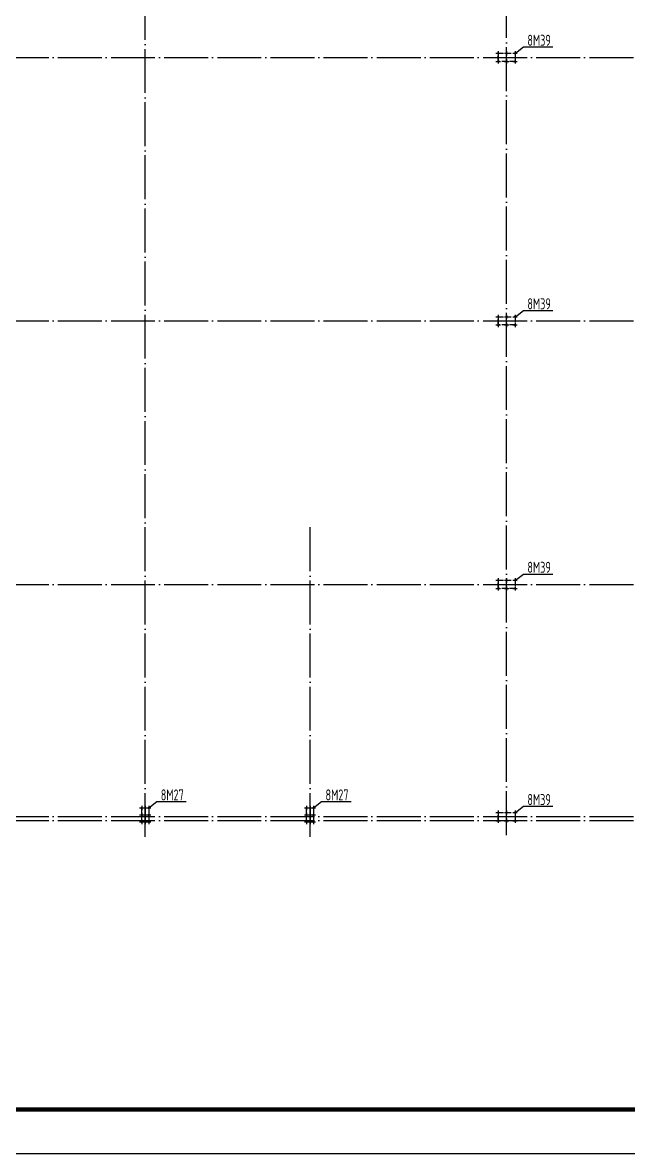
# Model space of a CAD drawing. Extents: x 69728788 to 150676229, y 15322671 to 43663798.
# Drawn here: x 75135164 to 75162744, y 20524503 to 20575995 of the extents above; entities that cross this region are included whole.
import ezdxf

# ---------------------------------------------------------------- set-up
doc = ezdxf.new("R2010")
doc.units = 0
doc.header["$LTSCALE"] = 1000
doc.header["$MEASUREMENT"] = 0
doc.linetypes.add('DASH', pattern=[0.35, 0.25, -0.1])
doc.linetypes.add('DOTE', pattern=[2.42, 2, -0.2, 0.02, -0.2])
for name, color, linetype in [('10', 7, 'CONTINUOUS'), ('DOTE', 251, 'DOTE'), ('PUB_TITLE', 4, 'CONTINUOUS'), ('WALL', 4, 'CONTINUOUS'), ('底线', 250, 'CONTINUOUS')]:
    doc.layers.add(name, color=color, linetype=linetype)
doc.styles.add('TSSD_Rein', font='atssdeng.shx', dxfattribs={"width": 0.7, "bigfont": 'atssdchn.shx'})

msp = doc.modelspace()

# ---------------------------------------------------------------- linework, layer by layer
at = {"layer": '10'}
for p, q in [((75156712.7, 20574598.5), (75156808.7, 20574598.5)), ((75156712.7, 20574598.5), (75156808.7, 20574598.5)), ((75156712.7, 20574598.5), (75156808.7, 20574598.5)), ((75156712.7, 20574598.5), (75156808.7, 20574598.5)), ((75156712.7, 20574413.5), (75156808.7, 20574413.5)), ((75156712.7, 20574413.5), (75156808.7, 20574413.5)), ((75156712.7, 20574413.5), (75156808.7, 20574413.5)), ((75156712.7, 20574413.5), (75156808.7, 20574413.5)), ((75156815.1, 20574693.6), (75156815.1, 20574503.4)), ((75156815.1, 20574693.6), (75156815.1, 20574503.4)), ((75156815.1, 20574693.6), (75156815.1, 20574503.4)), ((75156815.1, 20574693.6), (75156815.1, 20574503.4)), ((75156815.1, 20574508.6), (75156815.1, 20574318.4)), ((75156815.1, 20574323.6), (75156815.1, 20574133.4)), ((75156815.1, 20574323.6), (75156815.1, 20574133.4)), ((75156815.1, 20574323.6), (75156815.1, 20574133.4)), ((75156815.1, 20574323.6), (75156815.1, 20574133.4)), ((75156820.1, 20574598.5), (75156916.1, 20574598.5)), ((75156820.1, 20574413.5), (75156916.1, 20574413.5)), ((75157097.7, 20574598.5), (75157193.7, 20574598.5)), ((75157097.7, 20574598.5), (75157193.7, 20574598.5)), ((75157097.7, 20574598.5), (75157193.7, 20574598.5)), ((75157097.7, 20574598.5), (75157193.7, 20574598.5)), ((75157200.1, 20574693.6), (75157200.1, 20574503.4)), ((75157200.1, 20574693.6), (75157200.1, 20574503.4)), ((75157200.1, 20574693.6), (75157200.1, 20574503.4)), ((75157200.1, 20574693.6), (75157200.1, 20574503.4)), ((75157200.1, 20574323.6), (75157200.1, 20574133.4)), ((75157200.1, 20574323.6), (75157200.1, 20574133.4)), ((75157200.1, 20574323.6), (75157200.1, 20574133.4)), ((75157200.1, 20574323.6), (75157200.1, 20574133.4)), ((75157205.1, 20574598.5), (75157301.1, 20574598.5)), ((75157482.7, 20574598.5), (75157578.7, 20574598.5)), ((75157482.7, 20574598.5), (75157578.7, 20574598.5)), ((75157482.7, 20574598.5), (75157578.7, 20574598.5)), ((75157482.7, 20574598.5), (75157578.7, 20574598.5)), ((75157585.1, 20574693.6), (75157585.1, 20574503.4)), ((75157585.1, 20574693.6), (75157585.1, 20574503.4)), ((75157585.1, 20574693.6), (75157585.1, 20574503.4)), ((75157585.1, 20574693.6), (75157585.1, 20574503.4)), ((75157585.1, 20574323.6), (75157585.1, 20574133.4)), ((75157585.1, 20574323.6), (75157585.1, 20574133.4)), ((75157585.1, 20574323.6), (75157585.1, 20574133.4)), ((75157585.1, 20574323.6), (75157585.1, 20574133.4)), ((75157590.1, 20574598.5), (75157686.1, 20574598.5)), ((75156712.7, 20574228.5), (75156808.7, 20574228.5)), ((75156712.7, 20574228.5), (75156808.7, 20574228.5)), ((75156712.7, 20574228.5), (75156808.7, 20574228.5)), ((75156712.7, 20574228.5), (75156808.7, 20574228.5)), ((75156820.1, 20574228.5), (75156916.1, 20574228.5)), ((75157097.7, 20574228.5), (75157193.7, 20574228.5)), ((75157097.7, 20574228.5), (75157193.7, 20574228.5)), ((75157097.7, 20574228.5), (75157193.7, 20574228.5)), ((75157097.7, 20574228.5), (75157193.7, 20574228.5)), ((75157205.1, 20574228.5), (75157301.1, 20574228.5)), ((75157482.7, 20574228.5), (75157578.7, 20574228.5)), ((75157482.7, 20574228.5), (75157578.7, 20574228.5)), ((75157482.7, 20574228.5), (75157578.7, 20574228.5)), ((75157482.7, 20574228.5), (75157578.7, 20574228.5)), ((75157590.1, 20574228.5), (75157686.1, 20574228.5)), ((75156712.7, 20562598.5), (75156808.7, 20562598.5)), ((75156712.7, 20562598.5), (75156808.7, 20562598.5)), ((75156712.7, 20562598.5), (75156808.7, 20562598.5)), ((75156712.7, 20562598.5), (75156808.7, 20562598.5)), ((75156712.7, 20562413.5), (75156808.7, 20562413.5)), ((75156712.7, 20562413.5), (75156808.7, 20562413.5)), ((75156712.7, 20562413.5), (75156808.7, 20562413.5)), ((75156712.7, 20562413.5), (75156808.7, 20562413.5)), ((75156815.1, 20562693.6), (75156815.1, 20562503.4)), ((75156815.1, 20562693.6), (75156815.1, 20562503.4)), ((75156815.1, 20562693.6), (75156815.1, 20562503.4)), ((75156815.1, 20562693.6), (75156815.1, 20562503.4)), ((75156815.1, 20562508.6), (75156815.1, 20562318.4)), ((75156820.1, 20562598.5), (75156916.1, 20562598.5)), ((75156820.1, 20562413.5), (75156916.1, 20562413.5)), ((75157097.7, 20562598.5), (75157193.7, 20562598.5)), ((75157097.7, 20562598.5), (75157193.7, 20562598.5)), ((75157097.7, 20562598.5), (75157193.7, 20562598.5)), ((75157097.7, 20562598.5), (75157193.7, 20562598.5)), ((75157200.1, 20562693.6), (75157200.1, 20562503.4)), ((75157200.1, 20562693.6), (75157200.1, 20562503.4)), ((75157200.1, 20562693.6), (75157200.1, 20562503.4)), ((75157200.1, 20562693.6), (75157200.1, 20562503.4)), ((75157205.1, 20562598.5), (75157301.1, 20562598.5)), ((75157482.7, 20562598.5), (75157578.7, 20562598.5)), ((75157482.7, 20562598.5), (75157578.7, 20562598.5)), ((75157482.7, 20562598.5), (75157578.7, 20562598.5)), ((75157482.7, 20562598.5), (75157578.7, 20562598.5)), ((75157585.1, 20562693.6), (75157585.1, 20562503.4)), ((75157585.1, 20562693.6), (75157585.1, 20562503.4)), ((75157585.1, 20562693.6), (75157585.1, 20562503.4)), ((75157585.1, 20562693.6), (75157585.1, 20562503.4)), ((75157590.1, 20562598.5), (75157686.1, 20562598.5)), ((75156712.7, 20562228.5), (75156808.7, 20562228.5)), ((75156712.7, 20562228.5), (75156808.7, 20562228.5)), ((75156712.7, 20562228.5), (75156808.7, 20562228.5)), ((75156712.7, 20562228.5), (75156808.7, 20562228.5)), ((75156815.1, 20562323.6), (75156815.1, 20562133.4)), ((75156815.1, 20562323.6), (75156815.1, 20562133.4)), ((75156815.1, 20562323.6), (75156815.1, 20562133.4)), ((75156815.1, 20562323.6), (75156815.1, 20562133.4)), ((75156820.1, 20562228.5), (75156916.1, 20562228.5)), ((75157097.7, 20562228.5), (75157193.7, 20562228.5)), ((75157097.7, 20562228.5), (75157193.7, 20562228.5)), ((75157097.7, 20562228.5), (75157193.7, 20562228.5)), ((75157097.7, 20562228.5), (75157193.7, 20562228.5)), ((75157200.1, 20562323.6), (75157200.1, 20562133.4)), ((75157200.1, 20562323.6), (75157200.1, 20562133.4)), ((75157200.1, 20562323.6), (75157200.1, 20562133.4)), ((75157200.1, 20562323.6), (75157200.1, 20562133.4)), ((75157205.1, 20562228.5), (75157301.1, 20562228.5)), ((75157482.7, 20562228.5), (75157578.7, 20562228.5)), ((75157482.7, 20562228.5), (75157578.7, 20562228.5)), ((75157482.7, 20562228.5), (75157578.7, 20562228.5)), ((75157482.7, 20562228.5), (75157578.7, 20562228.5)), ((75157585.1, 20562323.6), (75157585.1, 20562133.4)), ((75157585.1, 20562323.6), (75157585.1, 20562133.4)), ((75157585.1, 20562323.6), (75157585.1, 20562133.4)), ((75157585.1, 20562323.6), (75157585.1, 20562133.4)), ((75157590.1, 20562228.5), (75157686.1, 20562228.5)), ((75156712.7, 20550598.5), (75156808.7, 20550598.5)), ((75156712.7, 20550598.5), (75156808.7, 20550598.5)), ((75156712.7, 20550598.5), (75156808.7, 20550598.5)), ((75156712.7, 20550598.5), (75156808.7, 20550598.5)), ((75156815.1, 20550693.6), (75156815.1, 20550503.4)), ((75156815.1, 20550693.6), (75156815.1, 20550503.4)), ((75156815.1, 20550693.6), (75156815.1, 20550503.4)), ((75156815.1, 20550693.6), (75156815.1, 20550503.4)), ((75156820.1, 20550598.5), (75156916.1, 20550598.5)), ((75157097.7, 20550598.5), (75157193.7, 20550598.5)), ((75157097.7, 20550598.5), (75157193.7, 20550598.5)), ((75157097.7, 20550598.5), (75157193.7, 20550598.5)), ((75157097.7, 20550598.5), (75157193.7, 20550598.5)), ((75157200.1, 20550693.6), (75157200.1, 20550503.4)), ((75157200.1, 20550693.6), (75157200.1, 20550503.4)), ((75157200.1, 20550693.6), (75157200.1, 20550503.4)), ((75157200.1, 20550693.6), (75157200.1, 20550503.4)), ((75157205.1, 20550598.5), (75157301.1, 20550598.5)), ((75157482.7, 20550598.5), (75157578.7, 20550598.5)), ((75157482.7, 20550598.5), (75157578.7, 20550598.5)), ((75157482.7, 20550598.5), (75157578.7, 20550598.5)), ((75157482.7, 20550598.5), (75157578.7, 20550598.5)), ((75157585.1, 20550693.6), (75157585.1, 20550503.4)), ((75157585.1, 20550693.6), (75157585.1, 20550503.4)), ((75157585.1, 20550693.6), (75157585.1, 20550503.4)), ((75157585.1, 20550693.6), (75157585.1, 20550503.4)), ((75157590.1, 20550598.5), (75157686.1, 20550598.5)), ((75156712.7, 20550413.5), (75156808.7, 20550413.5)), ((75156712.7, 20550413.5), (75156808.7, 20550413.5)), ((75156712.7, 20550413.5), (75156808.7, 20550413.5)), ((75156712.7, 20550413.5), (75156808.7, 20550413.5)), ((75156712.7, 20550228.5), (75156808.7, 20550228.5)), ((75156712.7, 20550228.5), (75156808.7, 20550228.5)), ((75156712.7, 20550228.5), (75156808.7, 20550228.5)), ((75156712.7, 20550228.5), (75156808.7, 20550228.5)), ((75156815.1, 20550508.6), (75156815.1, 20550318.4)), ((75156815.1, 20550323.6), (75156815.1, 20550133.4)), ((75156815.1, 20550323.6), (75156815.1, 20550133.4)), ((75156815.1, 20550323.6), (75156815.1, 20550133.4)), ((75156815.1, 20550323.6), (75156815.1, 20550133.4)), ((75156820.1, 20550413.5), (75156916.1, 20550413.5)), ((75156820.1, 20550228.5), (75156916.1, 20550228.5)), ((75157097.7, 20550228.5), (75157193.7, 20550228.5)), ((75157097.7, 20550228.5), (75157193.7, 20550228.5)), ((75157097.7, 20550228.5), (75157193.7, 20550228.5)), ((75157097.7, 20550228.5), (75157193.7, 20550228.5)), ((75157200.1, 20550323.6), (75157200.1, 20550133.4)), ((75157200.1, 20550323.6), (75157200.1, 20550133.4)), ((75157200.1, 20550323.6), (75157200.1, 20550133.4)), ((75157200.1, 20550323.6), (75157200.1, 20550133.4)), ((75157205.1, 20550228.5), (75157301.1, 20550228.5)), ((75157482.7, 20550228.5), (75157578.7, 20550228.5)), ((75157482.7, 20550228.5), (75157578.7, 20550228.5)), ((75157482.7, 20550228.5), (75157578.7, 20550228.5)), ((75157482.7, 20550228.5), (75157578.7, 20550228.5)), ((75157585.1, 20550323.6), (75157585.1, 20550133.4)), ((75157585.1, 20550323.6), (75157585.1, 20550133.4)), ((75157585.1, 20550323.6), (75157585.1, 20550133.4)), ((75157585.1, 20550323.6), (75157585.1, 20550133.4)), ((75157590.1, 20550228.5), (75157686.1, 20550228.5)), ((75140595.5, 20540328.6), (75140595.5, 20540138.4)), ((75140595.5, 20540328.6), (75140595.5, 20540138.4)), ((75140595.5, 20540328.6), (75140595.5, 20540138.4)), ((75140595.5, 20540328.6), (75140595.5, 20540138.4)), ((75140750.5, 20540328.6), (75140750.5, 20540138.4)), ((75140750.5, 20540328.6), (75140750.5, 20540138.4)), ((75140750.5, 20540328.6), (75140750.5, 20540138.4)), ((75140750.5, 20540328.6), (75140750.5, 20540138.4)), ((75140905.5, 20540328.6), (75140905.5, 20540138.4)), ((75140905.5, 20540328.6), (75140905.5, 20540138.4)), ((75140905.5, 20540328.6), (75140905.5, 20540138.4)), ((75140905.5, 20540328.6), (75140905.5, 20540138.4)), ((75148095.5, 20540328.6), (75148095.5, 20540138.4)), ((75148095.5, 20540328.6), (75148095.5, 20540138.4)), ((75148095.5, 20540328.6), (75148095.5, 20540138.4)), ((75148095.5, 20540328.6), (75148095.5, 20540138.4)), ((75148250.5, 20540328.6), (75148250.5, 20540138.4)), ((75148250.5, 20540328.6), (75148250.5, 20540138.4)), ((75148250.5, 20540328.6), (75148250.5, 20540138.4)), ((75148250.5, 20540328.6), (75148250.5, 20540138.4)), ((75148405.5, 20540328.6), (75148405.5, 20540138.4)), ((75148405.5, 20540328.6), (75148405.5, 20540138.4)), ((75148405.5, 20540328.6), (75148405.5, 20540138.4)), ((75148405.5, 20540328.6), (75148405.5, 20540138.4)), ((75140493.1, 20540233.5), (75140589.1, 20540233.5)), ((75140493.1, 20540233.5), (75140589.1, 20540233.5)), ((75140493.1, 20540233.5), (75140589.1, 20540233.5)), ((75140493.1, 20540233.5), (75140589.1, 20540233.5)), ((75140493.1, 20539913.5), (75140589.1, 20539913.5)), ((75140493.1, 20539913.5), (75140589.1, 20539913.5)), ((75140493.1, 20539913.5), (75140589.1, 20539913.5)), ((75140493.1, 20539913.5), (75140589.1, 20539913.5)), ((75140595.5, 20540008.6), (75140595.5, 20539818.4)), ((75140595.5, 20540008.6), (75140595.5, 20539818.4)), ((75140595.5, 20540008.6), (75140595.5, 20539818.4)), ((75140595.5, 20540008.6), (75140595.5, 20539818.4)), ((75140600.5, 20540233.5), (75140701.5, 20540233.5)), ((75140600.5, 20539913.5), (75140701.5, 20539913.5)), ((75140643.1, 20540233.5), (75140744.1, 20540233.5)), ((75140643.1, 20540233.5), (75140744.1, 20540233.5)), ((75140643.1, 20540233.5), (75140744.1, 20540233.5)), ((75140643.1, 20540233.5), (75140744.1, 20540233.5)), ((75140755.5, 20540233.5), (75140856.5, 20540233.5)), ((75140798.1, 20540233.5), (75140899.1, 20540233.5)), ((75140798.1, 20540233.5), (75140899.1, 20540233.5)), ((75140798.1, 20540233.5), (75140899.1, 20540233.5)), ((75140798.1, 20540233.5), (75140899.1, 20540233.5)), ((75140798.1, 20539913.5), (75140899.1, 20539913.5)), ((75140798.1, 20539913.5), (75140899.1, 20539913.5)), ((75140798.1, 20539913.5), (75140899.1, 20539913.5)), ((75140798.1, 20539913.5), (75140899.1, 20539913.5)), ((75140905.5, 20540008.6), (75140905.5, 20539818.4)), ((75140905.5, 20540008.6), (75140905.5, 20539818.4)), ((75140905.5, 20540008.6), (75140905.5, 20539818.4)), ((75140905.5, 20540008.6), (75140905.5, 20539818.4)), ((75140910.5, 20540233.5), (75141006.5, 20540233.5)), ((75140910.5, 20539913.5), (75141006.5, 20539913.5)), ((75147993.1, 20540233.5), (75148089.1, 20540233.5)), ((75147993.1, 20540233.5), (75148089.1, 20540233.5)), ((75147993.1, 20540233.5), (75148089.1, 20540233.5)), ((75147993.1, 20540233.5), (75148089.1, 20540233.5)), ((75147993.1, 20539913.5), (75148089.1, 20539913.5)), ((75147993.1, 20539913.5), (75148089.1, 20539913.5)), ((75147993.1, 20539913.5), (75148089.1, 20539913.5)), ((75147993.1, 20539913.5), (75148089.1, 20539913.5)), ((75148095.5, 20540008.6), (75148095.5, 20539818.4)), ((75148095.5, 20540008.6), (75148095.5, 20539818.4)), ((75148095.5, 20540008.6), (75148095.5, 20539818.4)), ((75148095.5, 20540008.6), (75148095.5, 20539818.4)), ((75148100.5, 20540233.5), (75148201.5, 20540233.5)), ((75148100.5, 20539913.5), (75148201.5, 20539913.5)), ((75148143.1, 20540233.5), (75148244.1, 20540233.5)), ((75148143.1, 20540233.5), (75148244.1, 20540233.5)), ((75148143.1, 20540233.5), (75148244.1, 20540233.5)), ((75148143.1, 20540233.5), (75148244.1, 20540233.5)), ((75148255.5, 20540233.5), (75148356.5, 20540233.5)), ((75148298.1, 20540233.5), (75148399.1, 20540233.5)), ((75148298.1, 20540233.5), (75148399.1, 20540233.5)), ((75148298.1, 20540233.5), (75148399.1, 20540233.5)), ((75148298.1, 20540233.5), (75148399.1, 20540233.5)), ((75148298.1, 20539913.5), (75148399.1, 20539913.5)), ((75148298.1, 20539913.5), (75148399.1, 20539913.5)), ((75148298.1, 20539913.5), (75148399.1, 20539913.5)), ((75148298.1, 20539913.5), (75148399.1, 20539913.5)), ((75148405.5, 20540008.6), (75148405.5, 20539818.4)), ((75148405.5, 20540008.6), (75148405.5, 20539818.4)), ((75148405.5, 20540008.6), (75148405.5, 20539818.4)), ((75148405.5, 20540008.6), (75148405.5, 20539818.4)), ((75148410.5, 20540233.5), (75148506.5, 20540233.5)), ((75148410.5, 20539913.5), (75148506.5, 20539913.5)), ((75156712.7, 20540023.5), (75156808.7, 20540023.5)), ((75156712.7, 20540023.5), (75156808.7, 20540023.5)), ((75156712.7, 20540023.5), (75156808.7, 20540023.5)), ((75156712.7, 20540023.5), (75156808.7, 20540023.5)), ((75156712.7, 20539838.5), (75156808.7, 20539838.5)), ((75156712.7, 20539838.5), (75156808.7, 20539838.5)), ((75156712.7, 20539838.5), (75156808.7, 20539838.5)), ((75156712.7, 20539838.5), (75156808.7, 20539838.5)), ((75156815.1, 20540118.6), (75156815.1, 20539928.4)), ((75156815.1, 20540118.6), (75156815.1, 20539928.4)), ((75156815.1, 20540118.6), (75156815.1, 20539928.4)), ((75156815.1, 20540118.6), (75156815.1, 20539928.4)), ((75156815.1, 20539933.6), (75156815.1, 20539743.4)), ((75156815.1, 20539748.6), (75156815.1, 20539558.4)), ((75156815.1, 20539748.6), (75156815.1, 20539558.4)), ((75156815.1, 20539748.6), (75156815.1, 20539558.4)), ((75156815.1, 20539748.6), (75156815.1, 20539558.4)), ((75156820.1, 20540023.5), (75156916.1, 20540023.5)), ((75156820.1, 20539838.5), (75156916.1, 20539838.5)), ((75157097.7, 20540023.5), (75157193.7, 20540023.5)), ((75157097.7, 20540023.5), (75157193.7, 20540023.5)), ((75157097.7, 20540023.5), (75157193.7, 20540023.5)), ((75157097.7, 20540023.5), (75157193.7, 20540023.5)), ((75157200.1, 20540118.6), (75157200.1, 20539928.4)), ((75157200.1, 20540118.6), (75157200.1, 20539928.4)), ((75157200.1, 20540118.6), (75157200.1, 20539928.4)), ((75157200.1, 20540118.6), (75157200.1, 20539928.4)), ((75157200.1, 20539748.6), (75157200.1, 20539558.4)), ((75157200.1, 20539748.6), (75157200.1, 20539558.4)), ((75157200.1, 20539748.6), (75157200.1, 20539558.4)), ((75157200.1, 20539748.6), (75157200.1, 20539558.4)), ((75157205.1, 20540023.5), (75157301.1, 20540023.5)), ((75157482.7, 20540023.5), (75157578.7, 20540023.5)), ((75157482.7, 20540023.5), (75157578.7, 20540023.5)), ((75157482.7, 20540023.5), (75157578.7, 20540023.5)), ((75157482.7, 20540023.5), (75157578.7, 20540023.5)), ((75157585.1, 20540118.6), (75157585.1, 20539928.4)), ((75157585.1, 20540118.6), (75157585.1, 20539928.4)), ((75157585.1, 20540118.6), (75157585.1, 20539928.4)), ((75157585.1, 20540118.6), (75157585.1, 20539928.4)), ((75157585.1, 20539748.6), (75157585.1, 20539558.4)), ((75157585.1, 20539748.6), (75157585.1, 20539558.4)), ((75157585.1, 20539748.6), (75157585.1, 20539558.4)), ((75157585.1, 20539748.6), (75157585.1, 20539558.4)), ((75157590.1, 20540023.5), (75157686.1, 20540023.5)), ((75140493.1, 20539593.5), (75140589.1, 20539593.5)), ((75140493.1, 20539593.5), (75140589.1, 20539593.5)), ((75140493.1, 20539593.5), (75140589.1, 20539593.5)), ((75140493.1, 20539593.5), (75140589.1, 20539593.5)), ((75140595.5, 20539688.6), (75140595.5, 20539498.4)), ((75140595.5, 20539688.6), (75140595.5, 20539498.4)), ((75140595.5, 20539688.6), (75140595.5, 20539498.4)), ((75140595.5, 20539688.6), (75140595.5, 20539498.4)), ((75140600.5, 20539593.5), (75140701.5, 20539593.5)), ((75140643.1, 20539593.5), (75140744.1, 20539593.5)), ((75140643.1, 20539593.5), (75140744.1, 20539593.5)), ((75140643.1, 20539593.5), (75140744.1, 20539593.5)), ((75140643.1, 20539593.5), (75140744.1, 20539593.5)), ((75140750.5, 20539688.6), (75140750.5, 20539498.4)), ((75140750.5, 20539688.6), (75140750.5, 20539498.4)), ((75140750.5, 20539688.6), (75140750.5, 20539498.4)), ((75140750.5, 20539688.6), (75140750.5, 20539498.4)), ((75140755.5, 20539593.5), (75140856.5, 20539593.5)), ((75140798.1, 20539593.5), (75140899.1, 20539593.5)), ((75140798.1, 20539593.5), (75140899.1, 20539593.5)), ((75140798.1, 20539593.5), (75140899.1, 20539593.5)), ((75140798.1, 20539593.5), (75140899.1, 20539593.5)), ((75140905.5, 20539688.6), (75140905.5, 20539498.4)), ((75140905.5, 20539688.6), (75140905.5, 20539498.4)), ((75140905.5, 20539688.6), (75140905.5, 20539498.4)), ((75140905.5, 20539688.6), (75140905.5, 20539498.4)), ((75140910.5, 20539593.5), (75141006.5, 20539593.5)), ((75147993.1, 20539593.5), (75148089.1, 20539593.5)), ((75147993.1, 20539593.5), (75148089.1, 20539593.5)), ((75147993.1, 20539593.5), (75148089.1, 20539593.5)), ((75147993.1, 20539593.5), (75148089.1, 20539593.5)), ((75148095.5, 20539688.6), (75148095.5, 20539498.4)), ((75148095.5, 20539688.6), (75148095.5, 20539498.4)), ((75148095.5, 20539688.6), (75148095.5, 20539498.4)), ((75148095.5, 20539688.6), (75148095.5, 20539498.4)), ((75148100.5, 20539593.5), (75148201.5, 20539593.5)), ((75148143.1, 20539593.5), (75148244.1, 20539593.5)), ((75148143.1, 20539593.5), (75148244.1, 20539593.5)), ((75148143.1, 20539593.5), (75148244.1, 20539593.5)), ((75148143.1, 20539593.5), (75148244.1, 20539593.5)), ((75148250.5, 20539688.6), (75148250.5, 20539498.4)), ((75148250.5, 20539688.6), (75148250.5, 20539498.4)), ((75148250.5, 20539688.6), (75148250.5, 20539498.4)), ((75148250.5, 20539688.6), (75148250.5, 20539498.4)), ((75148255.5, 20539593.5), (75148356.5, 20539593.5)), ((75148298.1, 20539593.5), (75148399.1, 20539593.5)), ((75148298.1, 20539593.5), (75148399.1, 20539593.5)), ((75148298.1, 20539593.5), (75148399.1, 20539593.5)), ((75148298.1, 20539593.5), (75148399.1, 20539593.5)), ((75148405.5, 20539688.6), (75148405.5, 20539498.4)), ((75148405.5, 20539688.6), (75148405.5, 20539498.4)), ((75148405.5, 20539688.6), (75148405.5, 20539498.4)), ((75148405.5, 20539688.6), (75148405.5, 20539498.4)), ((75148410.5, 20539593.5), (75148506.5, 20539593.5)), ((75156712.7, 20539653.5), (75156808.7, 20539653.5)), ((75156712.7, 20539653.5), (75156808.7, 20539653.5)), ((75156712.7, 20539653.5), (75156808.7, 20539653.5)), ((75156712.7, 20539653.5), (75156808.7, 20539653.5)), ((75156820.1, 20539653.5), (75156916.1, 20539653.5)), ((75157097.7, 20539653.5), (75157193.7, 20539653.5)), ((75157097.7, 20539653.5), (75157193.7, 20539653.5)), ((75157097.7, 20539653.5), (75157193.7, 20539653.5)), ((75157097.7, 20539653.5), (75157193.7, 20539653.5)), ((75157205.1, 20539653.5), (75157301.1, 20539653.5)), ((75157482.7, 20539653.5), (75157578.7, 20539653.5)), ((75157482.7, 20539653.5), (75157578.7, 20539653.5)), ((75157482.7, 20539653.5), (75157578.7, 20539653.5)), ((75157482.7, 20539653.5), (75157578.7, 20539653.5)), ((75157590.1, 20539653.5), (75157686.1, 20539653.5))]:
    msp.add_line(p, q, dxfattribs=at)
at = {"layer": '10', "const_width": 51.2}
for points in [[(75156815.1, 20574572.9, 1), (75156815.1, 20574624.1, 1), (75156815.1, 20574572.9)], [(75156815.1, 20574572.9, 1), (75156815.1, 20574624.1, 1), (75156815.1, 20574572.9)], [(75156815.1, 20574572.9, 1), (75156815.1, 20574624.1, 1), (75156815.1, 20574572.9)], [(75156815.1, 20574572.9, 1), (75156815.1, 20574624.1, 1), (75156815.1, 20574572.9)], [(75156815.1, 20574387.9, 1), (75156815.1, 20574439.1, 1), (75156815.1, 20574387.9)], [(75156815.1, 20574387.9, 1), (75156815.1, 20574439.1, 1), (75156815.1, 20574387.9)], [(75156815.1, 20574387.9, 1), (75156815.1, 20574439.1, 1), (75156815.1, 20574387.9)], [(75156815.1, 20574387.9, 1), (75156815.1, 20574439.1, 1), (75156815.1, 20574387.9)], [(75156815.1, 20574202.9, 1), (75156815.1, 20574254.1, 1), (75156815.1, 20574202.9)], [(75156815.1, 20574202.9, 1), (75156815.1, 20574254.1, 1), (75156815.1, 20574202.9)], [(75156815.1, 20574202.9, 1), (75156815.1, 20574254.1, 1), (75156815.1, 20574202.9)], [(75156815.1, 20574202.9, 1), (75156815.1, 20574254.1, 1), (75156815.1, 20574202.9)], [(75157200.1, 20574572.9, 1), (75157200.1, 20574624.1, 1), (75157200.1, 20574572.9)], [(75157200.1, 20574572.9, 1), (75157200.1, 20574624.1, 1), (75157200.1, 20574572.9)], [(75157200.1, 20574572.9, 1), (75157200.1, 20574624.1, 1), (75157200.1, 20574572.9)], [(75157200.1, 20574572.9, 1), (75157200.1, 20574624.1, 1), (75157200.1, 20574572.9)], [(75157200.1, 20574202.9, 1), (75157200.1, 20574254.1, 1), (75157200.1, 20574202.9)], [(75157200.1, 20574202.9, 1), (75157200.1, 20574254.1, 1), (75157200.1, 20574202.9)], [(75157200.1, 20574202.9, 1), (75157200.1, 20574254.1, 1), (75157200.1, 20574202.9)], [(75157200.1, 20574202.9, 1), (75157200.1, 20574254.1, 1), (75157200.1, 20574202.9)], [(75157585.1, 20574572.9, 1), (75157585.1, 20574624.1, 1), (75157585.1, 20574572.9)], [(75157585.1, 20574572.9, 1), (75157585.1, 20574624.1, 1), (75157585.1, 20574572.9)], [(75157585.1, 20574572.9, 1), (75157585.1, 20574624.1, 1), (75157585.1, 20574572.9)], [(75157585.1, 20574572.9, 1), (75157585.1, 20574624.1, 1), (75157585.1, 20574572.9)], [(75157585.1, 20574202.9, 1), (75157585.1, 20574254.1, 1), (75157585.1, 20574202.9)], [(75157585.1, 20574202.9, 1), (75157585.1, 20574254.1, 1), (75157585.1, 20574202.9)], [(75157585.1, 20574202.9, 1), (75157585.1, 20574254.1, 1), (75157585.1, 20574202.9)], [(75157585.1, 20574202.9, 1), (75157585.1, 20574254.1, 1), (75157585.1, 20574202.9)], [(75156815.1, 20562572.9, 1), (75156815.1, 20562624.1, 1), (75156815.1, 20562572.9)], [(75156815.1, 20562572.9, 1), (75156815.1, 20562624.1, 1), (75156815.1, 20562572.9)], [(75156815.1, 20562572.9, 1), (75156815.1, 20562624.1, 1), (75156815.1, 20562572.9)], [(75156815.1, 20562572.9, 1), (75156815.1, 20562624.1, 1), (75156815.1, 20562572.9)], [(75156815.1, 20562387.9, 1), (75156815.1, 20562439.1, 1), (75156815.1, 20562387.9)], [(75156815.1, 20562387.9, 1), (75156815.1, 20562439.1, 1), (75156815.1, 20562387.9)], [(75156815.1, 20562387.9, 1), (75156815.1, 20562439.1, 1), (75156815.1, 20562387.9)], [(75156815.1, 20562387.9, 1), (75156815.1, 20562439.1, 1), (75156815.1, 20562387.9)], [(75157200.1, 20562572.9, 1), (75157200.1, 20562624.1, 1), (75157200.1, 20562572.9)], [(75157200.1, 20562572.9, 1), (75157200.1, 20562624.1, 1), (75157200.1, 20562572.9)], [(75157200.1, 20562572.9, 1), (75157200.1, 20562624.1, 1), (75157200.1, 20562572.9)], [(75157200.1, 20562572.9, 1), (75157200.1, 20562624.1, 1), (75157200.1, 20562572.9)], [(75157585.1, 20562572.9, 1), (75157585.1, 20562624.1, 1), (75157585.1, 20562572.9)], [(75157585.1, 20562572.9, 1), (75157585.1, 20562624.1, 1), (75157585.1, 20562572.9)], [(75157585.1, 20562572.9, 1), (75157585.1, 20562624.1, 1), (75157585.1, 20562572.9)], [(75157585.1, 20562572.9, 1), (75157585.1, 20562624.1, 1), (75157585.1, 20562572.9)], [(75156815.1, 20562202.9, 1), (75156815.1, 20562254.1, 1), (75156815.1, 20562202.9)], [(75156815.1, 20562202.9, 1), (75156815.1, 20562254.1, 1), (75156815.1, 20562202.9)], [(75156815.1, 20562202.9, 1), (75156815.1, 20562254.1, 1), (75156815.1, 20562202.9)], [(75156815.1, 20562202.9, 1), (75156815.1, 20562254.1, 1), (75156815.1, 20562202.9)], [(75157200.1, 20562202.9, 1), (75157200.1, 20562254.1, 1), (75157200.1, 20562202.9)], [(75157200.1, 20562202.9, 1), (75157200.1, 20562254.1, 1), (75157200.1, 20562202.9)], [(75157200.1, 20562202.9, 1), (75157200.1, 20562254.1, 1), (75157200.1, 20562202.9)], [(75157200.1, 20562202.9, 1), (75157200.1, 20562254.1, 1), (75157200.1, 20562202.9)], [(75157585.1, 20562202.9, 1), (75157585.1, 20562254.1, 1), (75157585.1, 20562202.9)], [(75157585.1, 20562202.9, 1), (75157585.1, 20562254.1, 1), (75157585.1, 20562202.9)], [(75157585.1, 20562202.9, 1), (75157585.1, 20562254.1, 1), (75157585.1, 20562202.9)], [(75157585.1, 20562202.9, 1), (75157585.1, 20562254.1, 1), (75157585.1, 20562202.9)], [(75156815.1, 20550572.9, 1), (75156815.1, 20550624.1, 1), (75156815.1, 20550572.9)], [(75156815.1, 20550572.9, 1), (75156815.1, 20550624.1, 1), (75156815.1, 20550572.9)], [(75156815.1, 20550572.9, 1), (75156815.1, 20550624.1, 1), (75156815.1, 20550572.9)], [(75156815.1, 20550572.9, 1), (75156815.1, 20550624.1, 1), (75156815.1, 20550572.9)], [(75157200.1, 20550572.9, 1), (75157200.1, 20550624.1, 1), (75157200.1, 20550572.9)], [(75157200.1, 20550572.9, 1), (75157200.1, 20550624.1, 1), (75157200.1, 20550572.9)], [(75157200.1, 20550572.9, 1), (75157200.1, 20550624.1, 1), (75157200.1, 20550572.9)], [(75157200.1, 20550572.9, 1), (75157200.1, 20550624.1, 1), (75157200.1, 20550572.9)], [(75157585.1, 20550572.9, 1), (75157585.1, 20550624.1, 1), (75157585.1, 20550572.9)], [(75157585.1, 20550572.9, 1), (75157585.1, 20550624.1, 1), (75157585.1, 20550572.9)], [(75157585.1, 20550572.9, 1), (75157585.1, 20550624.1, 1), (75157585.1, 20550572.9)], [(75157585.1, 20550572.9, 1), (75157585.1, 20550624.1, 1), (75157585.1, 20550572.9)], [(75156815.1, 20550387.9, 1), (75156815.1, 20550439.1, 1), (75156815.1, 20550387.9)], [(75156815.1, 20550387.9, 1), (75156815.1, 20550439.1, 1), (75156815.1, 20550387.9)], [(75156815.1, 20550387.9, 1), (75156815.1, 20550439.1, 1), (75156815.1, 20550387.9)], [(75156815.1, 20550387.9, 1), (75156815.1, 20550439.1, 1), (75156815.1, 20550387.9)], [(75156815.1, 20550202.9, 1), (75156815.1, 20550254.1, 1), (75156815.1, 20550202.9)], [(75156815.1, 20550202.9, 1), (75156815.1, 20550254.1, 1), (75156815.1, 20550202.9)], [(75156815.1, 20550202.9, 1), (75156815.1, 20550254.1, 1), (75156815.1, 20550202.9)], [(75156815.1, 20550202.9, 1), (75156815.1, 20550254.1, 1), (75156815.1, 20550202.9)], [(75157200.1, 20550202.9, 1), (75157200.1, 20550254.1, 1), (75157200.1, 20550202.9)], [(75157200.1, 20550202.9, 1), (75157200.1, 20550254.1, 1), (75157200.1, 20550202.9)], [(75157200.1, 20550202.9, 1), (75157200.1, 20550254.1, 1), (75157200.1, 20550202.9)], [(75157200.1, 20550202.9, 1), (75157200.1, 20550254.1, 1), (75157200.1, 20550202.9)], [(75157585.1, 20550202.9, 1), (75157585.1, 20550254.1, 1), (75157585.1, 20550202.9)], [(75157585.1, 20550202.9, 1), (75157585.1, 20550254.1, 1), (75157585.1, 20550202.9)], [(75157585.1, 20550202.9, 1), (75157585.1, 20550254.1, 1), (75157585.1, 20550202.9)], [(75157585.1, 20550202.9, 1), (75157585.1, 20550254.1, 1), (75157585.1, 20550202.9)], [(75140595.5, 20540207.9, 1), (75140595.5, 20540259.1, 1), (75140595.5, 20540207.9)], [(75140595.5, 20540207.9, 1), (75140595.5, 20540259.1, 1), (75140595.5, 20540207.9)], [(75140595.5, 20540207.9, 1), (75140595.5, 20540259.1, 1), (75140595.5, 20540207.9)], [(75140595.5, 20540207.9, 1), (75140595.5, 20540259.1, 1), (75140595.5, 20540207.9)], [(75140750.5, 20540207.9, 1), (75140750.5, 20540259.1, 1), (75140750.5, 20540207.9)], [(75140750.5, 20540207.9, 1), (75140750.5, 20540259.1, 1), (75140750.5, 20540207.9)], [(75140750.5, 20540207.9, 1), (75140750.5, 20540259.1, 1), (75140750.5, 20540207.9)], [(75140750.5, 20540207.9, 1), (75140750.5, 20540259.1, 1), (75140750.5, 20540207.9)], [(75140905.5, 20540207.9, 1), (75140905.5, 20540259.1, 1), (75140905.5, 20540207.9)], [(75140905.5, 20540207.9, 1), (75140905.5, 20540259.1, 1), (75140905.5, 20540207.9)], [(75140905.5, 20540207.9, 1), (75140905.5, 20540259.1, 1), (75140905.5, 20540207.9)], [(75140905.5, 20540207.9, 1), (75140905.5, 20540259.1, 1), (75140905.5, 20540207.9)], [(75148095.5, 20540207.9, 1), (75148095.5, 20540259.1, 1), (75148095.5, 20540207.9)], [(75148095.5, 20540207.9, 1), (75148095.5, 20540259.1, 1), (75148095.5, 20540207.9)], [(75148095.5, 20540207.9, 1), (75148095.5, 20540259.1, 1), (75148095.5, 20540207.9)], [(75148095.5, 20540207.9, 1), (75148095.5, 20540259.1, 1), (75148095.5, 20540207.9)], [(75148250.5, 20540207.9, 1), (75148250.5, 20540259.1, 1), (75148250.5, 20540207.9)], [(75148250.5, 20540207.9, 1), (75148250.5, 20540259.1, 1), (75148250.5, 20540207.9)], [(75148250.5, 20540207.9, 1), (75148250.5, 20540259.1, 1), (75148250.5, 20540207.9)], [(75148250.5, 20540207.9, 1), (75148250.5, 20540259.1, 1), (75148250.5, 20540207.9)], [(75148405.5, 20540207.9, 1), (75148405.5, 20540259.1, 1), (75148405.5, 20540207.9)], [(75148405.5, 20540207.9, 1), (75148405.5, 20540259.1, 1), (75148405.5, 20540207.9)], [(75148405.5, 20540207.9, 1), (75148405.5, 20540259.1, 1), (75148405.5, 20540207.9)], [(75148405.5, 20540207.9, 1), (75148405.5, 20540259.1, 1), (75148405.5, 20540207.9)], [(75140595.5, 20539887.9, 1), (75140595.5, 20539939.1, 1), (75140595.5, 20539887.9)], [(75140595.5, 20539887.9, 1), (75140595.5, 20539939.1, 1), (75140595.5, 20539887.9)], [(75140595.5, 20539887.9, 1), (75140595.5, 20539939.1, 1), (75140595.5, 20539887.9)], [(75140595.5, 20539887.9, 1), (75140595.5, 20539939.1, 1), (75140595.5, 20539887.9)], [(75140905.5, 20539887.9, 1), (75140905.5, 20539939.1, 1), (75140905.5, 20539887.9)], [(75140905.5, 20539887.9, 1), (75140905.5, 20539939.1, 1), (75140905.5, 20539887.9)], [(75140905.5, 20539887.9, 1), (75140905.5, 20539939.1, 1), (75140905.5, 20539887.9)], [(75140905.5, 20539887.9, 1), (75140905.5, 20539939.1, 1), (75140905.5, 20539887.9)], [(75148095.5, 20539887.9, 1), (75148095.5, 20539939.1, 1), (75148095.5, 20539887.9)], [(75148095.5, 20539887.9, 1), (75148095.5, 20539939.1, 1), (75148095.5, 20539887.9)], [(75148095.5, 20539887.9, 1), (75148095.5, 20539939.1, 1), (75148095.5, 20539887.9)], [(75148095.5, 20539887.9, 1), (75148095.5, 20539939.1, 1), (75148095.5, 20539887.9)], [(75148405.5, 20539887.9, 1), (75148405.5, 20539939.1, 1), (75148405.5, 20539887.9)], [(75148405.5, 20539887.9, 1), (75148405.5, 20539939.1, 1), (75148405.5, 20539887.9)], [(75148405.5, 20539887.9, 1), (75148405.5, 20539939.1, 1), (75148405.5, 20539887.9)], [(75148405.5, 20539887.9, 1), (75148405.5, 20539939.1, 1), (75148405.5, 20539887.9)], [(75156815.1, 20539997.9, 1), (75156815.1, 20540049.1, 1), (75156815.1, 20539997.9)], [(75156815.1, 20539997.9, 1), (75156815.1, 20540049.1, 1), (75156815.1, 20539997.9)], [(75156815.1, 20539997.9, 1), (75156815.1, 20540049.1, 1), (75156815.1, 20539997.9)], [(75156815.1, 20539997.9, 1), (75156815.1, 20540049.1, 1), (75156815.1, 20539997.9)], [(75156815.1, 20539812.9, 1), (75156815.1, 20539864.1, 1), (75156815.1, 20539812.9)], [(75156815.1, 20539812.9, 1), (75156815.1, 20539864.1, 1), (75156815.1, 20539812.9)], [(75156815.1, 20539812.9, 1), (75156815.1, 20539864.1, 1), (75156815.1, 20539812.9)], [(75156815.1, 20539812.9, 1), (75156815.1, 20539864.1, 1), (75156815.1, 20539812.9)], [(75157200.1, 20539997.9, 1), (75157200.1, 20540049.1, 1), (75157200.1, 20539997.9)], [(75157200.1, 20539997.9, 1), (75157200.1, 20540049.1, 1), (75157200.1, 20539997.9)], [(75157200.1, 20539997.9, 1), (75157200.1, 20540049.1, 1), (75157200.1, 20539997.9)], [(75157200.1, 20539997.9, 1), (75157200.1, 20540049.1, 1), (75157200.1, 20539997.9)], [(75157585.1, 20539997.9, 1), (75157585.1, 20540049.1, 1), (75157585.1, 20539997.9)], [(75157585.1, 20539997.9, 1), (75157585.1, 20540049.1, 1), (75157585.1, 20539997.9)], [(75157585.1, 20539997.9, 1), (75157585.1, 20540049.1, 1), (75157585.1, 20539997.9)], [(75157585.1, 20539997.9, 1), (75157585.1, 20540049.1, 1), (75157585.1, 20539997.9)], [(75140595.5, 20539567.9, 1), (75140595.5, 20539619.1, 1), (75140595.5, 20539567.9)], [(75140595.5, 20539567.9, 1), (75140595.5, 20539619.1, 1), (75140595.5, 20539567.9)], [(75140595.5, 20539567.9, 1), (75140595.5, 20539619.1, 1), (75140595.5, 20539567.9)], [(75140595.5, 20539567.9, 1), (75140595.5, 20539619.1, 1), (75140595.5, 20539567.9)], [(75140750.5, 20539567.9, 1), (75140750.5, 20539619.1, 1), (75140750.5, 20539567.9)], [(75140750.5, 20539567.9, 1), (75140750.5, 20539619.1, 1), (75140750.5, 20539567.9)], [(75140750.5, 20539567.9, 1), (75140750.5, 20539619.1, 1), (75140750.5, 20539567.9)], [(75140750.5, 20539567.9, 1), (75140750.5, 20539619.1, 1), (75140750.5, 20539567.9)], [(75140905.5, 20539567.9, 1), (75140905.5, 20539619.1, 1), (75140905.5, 20539567.9)], [(75140905.5, 20539567.9, 1), (75140905.5, 20539619.1, 1), (75140905.5, 20539567.9)], [(75140905.5, 20539567.9, 1), (75140905.5, 20539619.1, 1), (75140905.5, 20539567.9)], [(75140905.5, 20539567.9, 1), (75140905.5, 20539619.1, 1), (75140905.5, 20539567.9)], [(75148095.5, 20539567.9, 1), (75148095.5, 20539619.1, 1), (75148095.5, 20539567.9)], [(75148095.5, 20539567.9, 1), (75148095.5, 20539619.1, 1), (75148095.5, 20539567.9)], [(75148095.5, 20539567.9, 1), (75148095.5, 20539619.1, 1), (75148095.5, 20539567.9)], [(75148095.5, 20539567.9, 1), (75148095.5, 20539619.1, 1), (75148095.5, 20539567.9)], [(75148250.5, 20539567.9, 1), (75148250.5, 20539619.1, 1), (75148250.5, 20539567.9)], [(75148250.5, 20539567.9, 1), (75148250.5, 20539619.1, 1), (75148250.5, 20539567.9)], [(75148250.5, 20539567.9, 1), (75148250.5, 20539619.1, 1), (75148250.5, 20539567.9)], [(75148250.5, 20539567.9, 1), (75148250.5, 20539619.1, 1), (75148250.5, 20539567.9)], [(75148405.5, 20539567.9, 1), (75148405.5, 20539619.1, 1), (75148405.5, 20539567.9)], [(75148405.5, 20539567.9, 1), (75148405.5, 20539619.1, 1), (75148405.5, 20539567.9)], [(75148405.5, 20539567.9, 1), (75148405.5, 20539619.1, 1), (75148405.5, 20539567.9)], [(75148405.5, 20539567.9, 1), (75148405.5, 20539619.1, 1), (75148405.5, 20539567.9)], [(75156815.1, 20539627.9, 1), (75156815.1, 20539679.1, 1), (75156815.1, 20539627.9)], [(75156815.1, 20539627.9, 1), (75156815.1, 20539679.1, 1), (75156815.1, 20539627.9)], [(75156815.1, 20539627.9, 1), (75156815.1, 20539679.1, 1), (75156815.1, 20539627.9)], [(75156815.1, 20539627.9, 1), (75156815.1, 20539679.1, 1), (75156815.1, 20539627.9)], [(75157200.1, 20539627.9, 1), (75157200.1, 20539679.1, 1), (75157200.1, 20539627.9)], [(75157200.1, 20539627.9, 1), (75157200.1, 20539679.1, 1), (75157200.1, 20539627.9)], [(75157200.1, 20539627.9, 1), (75157200.1, 20539679.1, 1), (75157200.1, 20539627.9)], [(75157200.1, 20539627.9, 1), (75157200.1, 20539679.1, 1), (75157200.1, 20539627.9)], [(75157585.1, 20539627.9, 1), (75157585.1, 20539679.1, 1), (75157585.1, 20539627.9)], [(75157585.1, 20539627.9, 1), (75157585.1, 20539679.1, 1), (75157585.1, 20539627.9)], [(75157585.1, 20539627.9, 1), (75157585.1, 20539679.1, 1), (75157585.1, 20539627.9)], [(75157585.1, 20539627.9, 1), (75157585.1, 20539679.1, 1), (75157585.1, 20539627.9)]]:
    msp.add_lwpolyline(points, format="xyb", close=True, dxfattribs=at)
at = {"layer": 'DOTE'}
for p, q in [((75157200.1, 20538996.5), (75157200.1, 20632996.5)), ((75140750.5, 20538913.5), (75140750.5, 20621053.7)), ((75122250.5, 20574413.5), (75232225.5, 20574413.5)), ((75122250.5, 20562413.5), (75232250.5, 20562413.5)), ((75148250.5, 20538913.5), (75148250.5, 20553141.6)), ((75122250.5, 20550413.5), (75232250.5, 20550413.5)), ((75122250.5, 20539838.5), (75232250.5, 20539838.5)), ((75122250.5, 20539663.5), (75232250.5, 20539663.5))]:
    msp.add_line(p, q, dxfattribs=at)
at = {"layer": 'PUB_TITLE'}
msp.add_lwpolyline([(75107584.3, 20524502.8), (75275784.3, 20524502.8), (75275784.3, 20643302.8), (75107584.3, 20643302.8)], close=True, dxfattribs=at)
at = {"layer": 'PUB_TITLE', "const_width": 200}
msp.add_lwpolyline([(75112584.3, 20526502.8), (75273784.3, 20526502.8), (75273784.3, 20641302.8), (75112584.3, 20641302.8)], close=True, dxfattribs=at)
at = {"layer": 'WALL'}
for points in [[(75157602.9, 20574598.5), (75157961.9, 20574885.9), (75159308.3, 20574885.9)], [(75157602.9, 20562598.5), (75157961.9, 20562885.9), (75159308.3, 20562885.9)], [(75157602.9, 20550598.5), (75157961.9, 20550885.9), (75159308.3, 20550885.9)], [(75140911.9, 20540233.5), (75141270.9, 20540520.9), (75142617.3, 20540520.9)], [(75148411.9, 20540233.5), (75148770.9, 20540520.9), (75150117.3, 20540520.9)], [(75157602.9, 20540023.5), (75157961.9, 20540310.9), (75159308.3, 20540310.9)]]:
    msp.add_lwpolyline(points, dxfattribs=at)
at = {"layer": '底线'}
for p, q in [((75140595.5, 20539913.5), (75140905.5, 20539913.5)), ((75140750.5, 20540233.5), (75140750.5, 20539593.5)), ((75148095.5, 20539913.5), (75148405.5, 20539913.5)), ((75148250.5, 20540233.5), (75148250.5, 20539593.5))]:
    msp.add_line(p, q, dxfattribs=at)
at = {"layer": '底线', "linetype": 'DASH'}
for points in [[(75156815.1, 20574598.5), (75157585.1, 20574598.5), (75157585.1, 20574228.5), (75156815.1, 20574228.5)], [(75156815.1, 20562598.5), (75157585.1, 20562598.5), (75157585.1, 20562228.5), (75156815.1, 20562228.5)], [(75156815.1, 20550598.5), (75157585.1, 20550598.5), (75157585.1, 20550228.5), (75156815.1, 20550228.5)], [(75156815.1, 20540023.5), (75157585.1, 20540023.5), (75157585.1, 20539653.5), (75156815.1, 20539653.5)]]:
    msp.add_lwpolyline(points, close=True, dxfattribs=at)
for points in [[(75156815.1, 20574413.5), (75157585.1, 20574413.5)], [(75156815.1, 20562413.5), (75157585.1, 20562413.5)], [(75156815.1, 20550413.5), (75157585.1, 20550413.5)], [(75156815.1, 20539838.5), (75157585.1, 20539838.5)]]:
    msp.add_lwpolyline(points, dxfattribs=at)
at = {"layer": '底线'}
for points in [[(75140595.5, 20540233.5), (75140905.5, 20540233.5), (75140905.5, 20539593.5), (75140595.5, 20539593.5)], [(75148095.5, 20540233.5), (75148405.5, 20540233.5), (75148405.5, 20539593.5), (75148095.5, 20539593.5)]]:
    msp.add_lwpolyline(points, close=True, dxfattribs=at)

# ---------------------------------------------------------------- texts
at = {"layer": 'WALL', "style": 'TSSD_Rein', "width": 0.7}
for s, p in [('8M39', (75158145.6, 20574938.5)), ('8M39', (75158145.6, 20562938.5)), ('8M39', (75158145.6, 20550938.5)), ('8M27', (75141454.6, 20540573.5)), ('8M27', (75148954.6, 20540573.5)), ('8M39', (75158145.6, 20540363.5))]:
    msp.add_text(s, height=504, dxfattribs=at).set_placement(p)

doc.saveas('drawing.dxf')
